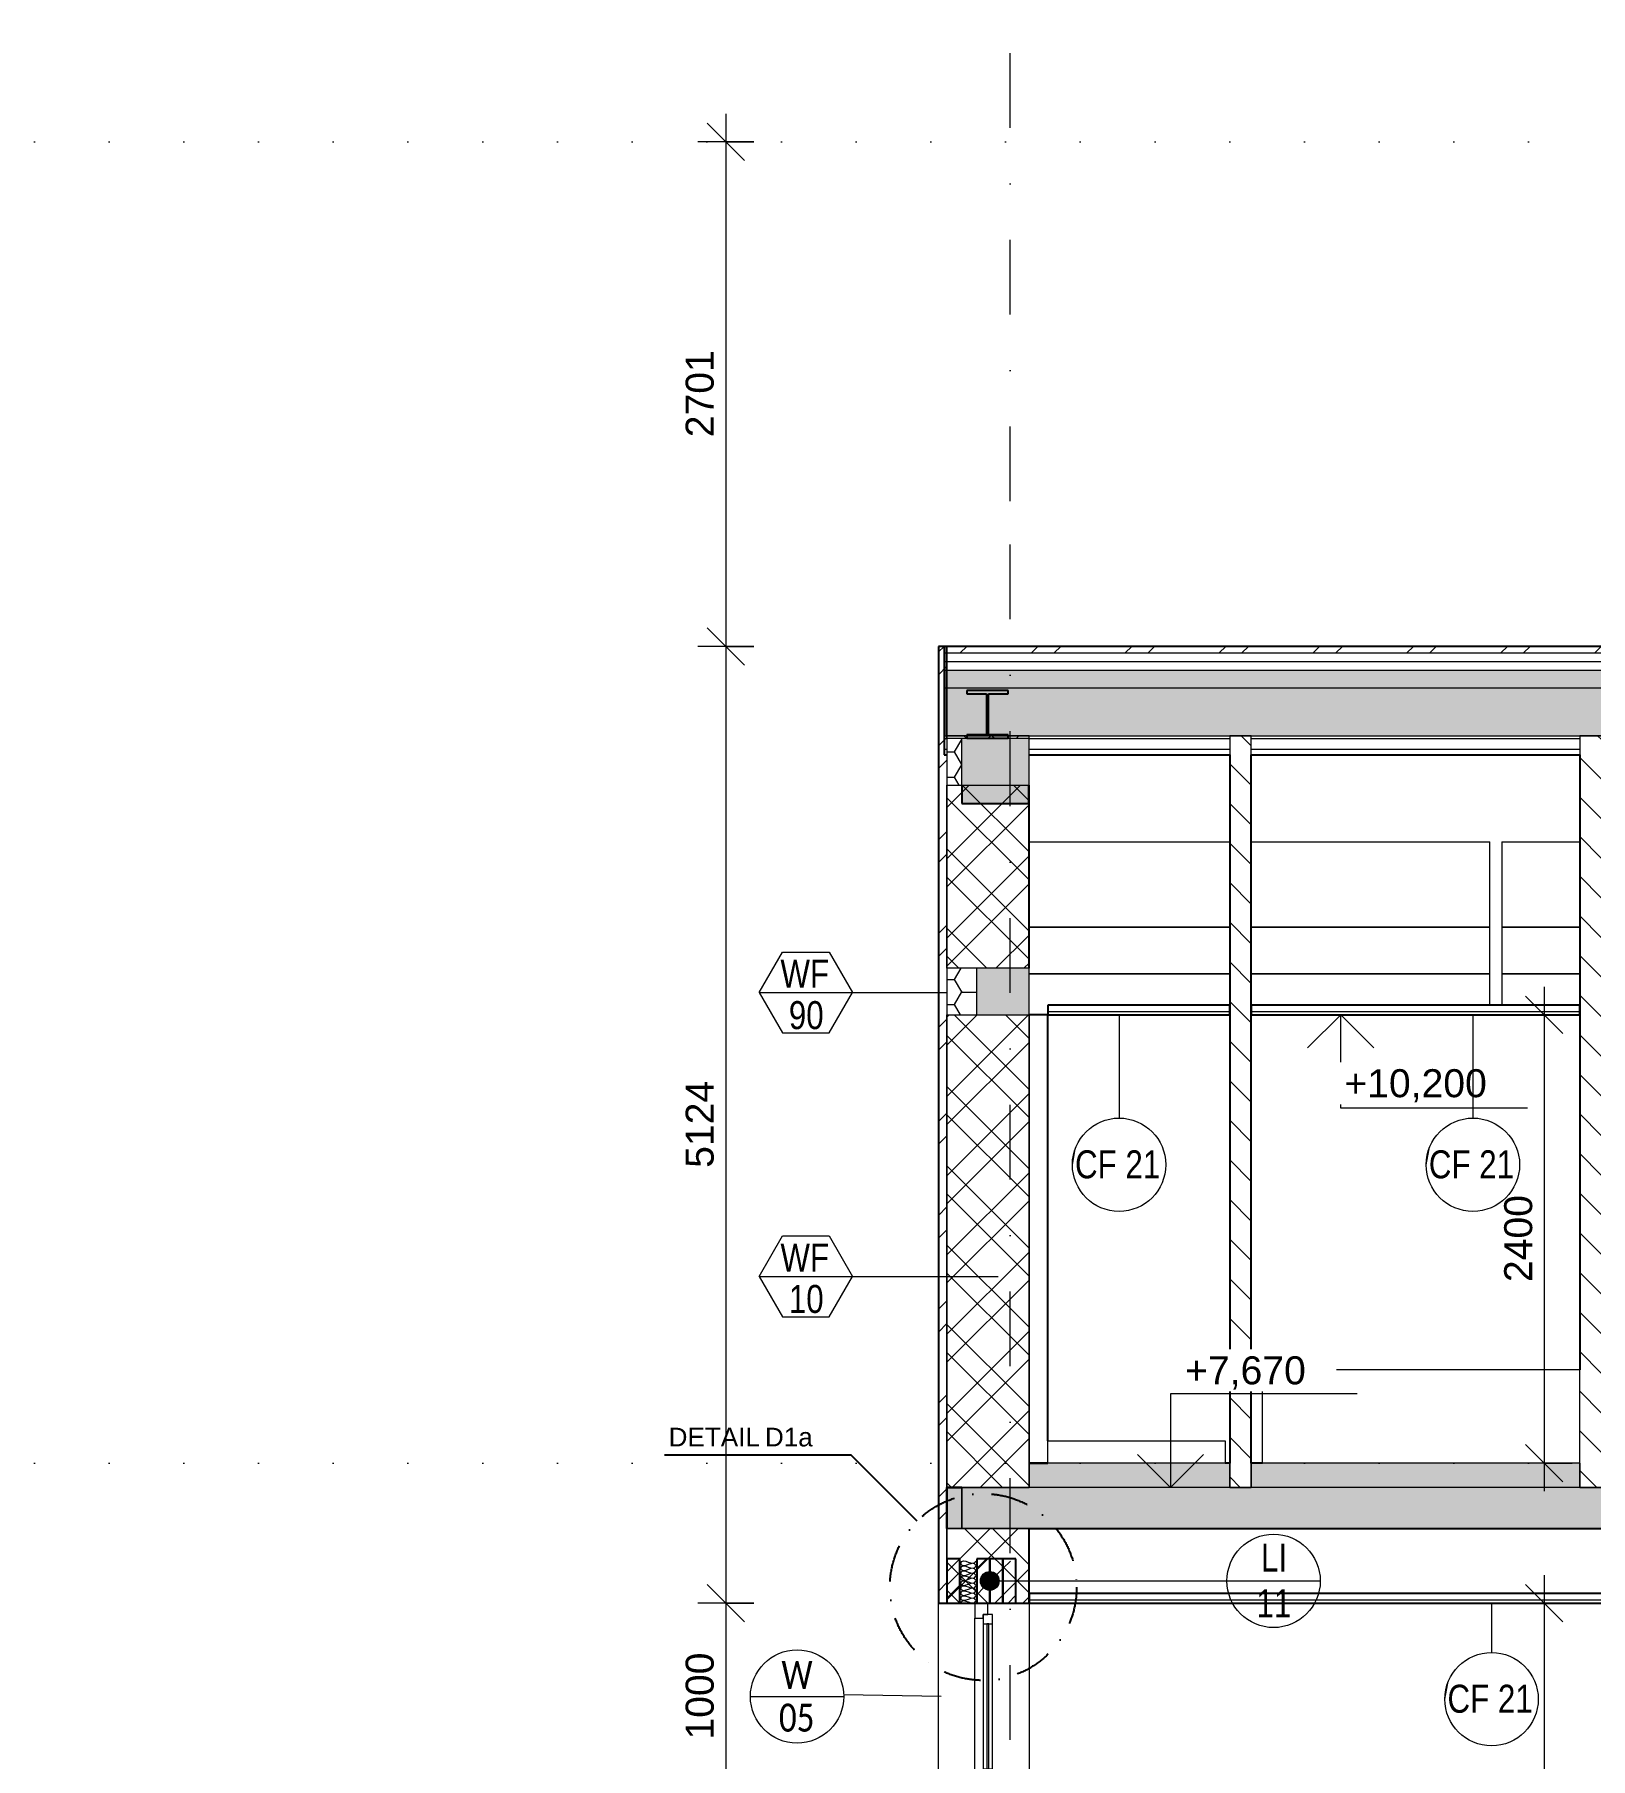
# Model space of a CAD drawing. Header units: millimetres. Extents: x 51291 to 245431, y -8645 to 72638.
# Drawn here: x 80522 to 88856, y 6218 to 15450 of the extents above; entities that cross this region are included whole.
import ezdxf

# ---------------------------------------------------------------- set-up
doc = ezdxf.new("R2010")
doc.units = ezdxf.units.MM
for name, pattern in [('HA_DashDot_10mm-S3mm', [1000, 400, -300, 0, -300]), ('HA_DashDot_4mm-S1mm', [400, 200, -100, 0, -100]), ('HA_Dot-S4mm', [400, 0, -400])]:
    doc.linetypes.add(name, pattern=pattern)
for name, color, linetype, lineweight in [('A-____-____-DIMS', 9, 'Continuous', 5), ('A-____-____-DIMS-100', 9, 'Continuous', 5), ('A-CLNG-____-IDEN', 9, 'Continuous', 9), ('A-CLNG-____-MCUT', 9, 'Continuous', 25), ('A-DETL-____-OTLN', 9, 'Continuous', 25), ('A-DETL-____-THIN', 9, 'Continuous', 9), ('A-DETL-GENF-OTLN', 9, 'Continuous', 9), ('A-FLOR-____-MCUT', 9, 'Continuous', 25), ('A-FLOR-____-OTLN', 9, 'Continuous', 9), ('A-FLOR-____-OVHD', 9, 'HA_DashDot_4mm-S1mm', 25), ('A-FLOR-____-PATT', 9, 'Continuous', 25), ('A-FLOR-LEVL-OTLN', 9, 'Continuous', 9), ('A-GENM-____-IDEN', 9, 'Continuous', 9), ('A-GENM-____-MCUT', 9, 'Continuous', 25), ('A-GENM-____-OTLN', 9, 'Continuous', 9), ('A-GLAZ-____-IDEN', 9, 'Continuous', 9), ('A-GLAZ-____-MCUT', 9, 'Continuous', 5), ('A-GLAZ-____-OTLN', 9, 'Continuous', 5), ('A-ROOF-____-MCUT', 9, 'Continuous', 25), ('A-ROOF-____-PATT', 9, 'Continuous', 25), ('A-WALL-____-MCUT', 9, 'Continuous', 25), ('A-WALL-____-OTLN', 9, 'Continuous', 9), ('A-WALL-____-PATT', 9, 'Continuous', 25), ('G-____-____-DIMS', 9, 'Continuous', 5), ('G-____-____-TEXT', 9, 'Continuous', 5), ('I-WALL-____-MCUT', 9, 'Continuous', 25), ('I-WALL-____-OTLN', 9, 'Continuous', 9), ('P-SANR-FIXT-OTLN', 9, 'Continuous', 9), ('S-BEAM-____-MCUT', 9, 'Continuous', 25), ('S-COLS-____-OTLN', 9, 'Continuous', 9), ('S-GRID-____-OTLN', 9, 'Continuous', 5)]:
    doc.layers.add(name, color=color, linetype=linetype, lineweight=lineweight)
doc.styles.add('Arial_1', font='arial.ttf', dxfattribs={"height": 150})
doc.styles.add('Arial_2', font='arial.ttf', dxfattribs={"height": 100})
doc.styles.add('Arial_3', font='arial.ttf', dxfattribs={"width": 0.8, "height": 150})
doc.styles.add('Calibri', font='calibri.ttf', dxfattribs={"width": 0.8, "height": 150})
doc.dimstyles.new('Inner_Dimensions', dxfattribs={"dimscale": 304.8, "dimtxt": 153.03891, "dimasz": 0.656168, "dimexe": 0.492126, "dimexo": 0.0625, "dimgap": 0.065617, "dimtad": 1, "dimdec": 0, "dimzin": 0, "dimdsep": 46, "dimtxsty": 'Arial_1', "dimblk1": 'OBLIQUE', "dimblk2": 'OBLIQUE', "dimsah": 1, "dimcen": 0.09, "dimdle": 0.492126, "dimazin": 0, "dimtfac": 1, "dimtdec": 4, "dimtix": 1, "dimtmove": 0, "dimatfit": 3, "dimfxl": 0.492126, "dimfxlon": 1, "dimtvp": 1, "dimtolj": 1, "dimtzin": 0, "dimlwd": 9, "dimlwe": 9, "dimarcsym": 2})
pattern_1 = [(45, (-4372.1, 1865.4), (-212.132, 212.132), []), (45, (-4222.1, 1865.4), (-212.132, 212.132), []), (315, (-4372.1, 1865.4), (212.132, 212.132), []), (315, (-4222.1, 1865.4), (212.132, 212.132), [])]
pattern_2 = [(45, (-4372.1, 1865.4), (-251.447, 251.447), []), (45, (-4372.1, 2246.4), (-251.447, 251.447), [])]
pattern_3 = [(135, (-4372.11, 1865.4), (-106.066, -106.066), [])]
pattern_4 = [(0, (-4372.115, 1865.4), (117.188, 67.658), [78.125, -156.25]), (120, (-4372.115, 1865.4), (-117.18705, 67.65792), [78.125, -156.25]), (60, (-4372.115, 1865.4), (0.00045, 135.31679), [0, -156.25, 78.125, 0])]
pattern_5 = [(45, (-4372.11, 1865.4), (-176.777, 176.777), []), (45, (-4301.4, 1865.4), (-176.777, 176.777), []), (45, (-4159.98, 1865.4), (-106.066, 247.487), [100, -50, 3.353, -46.647])]

# ---------------------------------------------------------------- blocks, each defined once
blk = doc.blocks.new('HA_WD_SinglePanel - 625x1000-V26-ŘEZ D-D OBJEKT D')
at = {"layer": 'A-GLAZ-____-MCUT', "color": 50}
for p, q in [((-5521.8, 7050), (-5591.8, 7050)), ((-5591.8, 7050), (-5591.8, 6970)), ((-5521.8, 6990), (-5521.8, 7050)), ((-5591.8, 6970), (-5546.8, 6970)), ((-5496.8, 6990), (-5546.8, 6990)), ((-5546.8, 6990), (-5546.8, 6940)), ((-5546.8, 6970), (-5546.8, 6990)), ((-5546.8, 6990), (-5521.8, 6990)), ((-5546.8, 6940), (-5496.8, 6940)), ((-5526.8, 6940), (-5526.8, 6160)), ((-5516.8, 6940), (-5526.8, 6940)), ((-5516.8, 6160), (-5516.8, 6940)), ((-5496.8, 6940), (-5496.8, 6990)), ((-5546.8, 6130), (-5591.8, 6130)), ((-5591.8, 6130), (-5591.8, 6050)), ((-5496.8, 6160), (-5546.8, 6160)), ((-5546.8, 6160), (-5546.8, 6110)), ((-5546.8, 6110), (-5546.8, 6130)), ((-5546.8, 6110), (-5496.8, 6110)), ((-5521.8, 6110), (-5546.8, 6110)), ((-5526.8, 6160), (-5516.8, 6160)), ((-5521.8, 6050), (-5521.8, 6110)), ((-5496.8, 6110), (-5496.8, 6160)), ((-5591.8, 6050), (-5521.8, 6050))]:
    blk.add_line(p, q, dxfattribs=at)
at = {"layer": 'A-GLAZ-____-OTLN', "color": 50}
for p, q in [((-5591.8, 6130), (-5591.8, 6970)), ((-5546.8, 6940), (-5546.8, 6160)), ((-5496.8, 6160), (-5496.8, 6940))]:
    blk.add_line(p, q, dxfattribs=at)
blk = doc.blocks.new('ABMV_Bathtub_Generic - 800x1700-V29-ŘEZ D-D OBJEKT D')
at = {"layer": 'P-SANR-FIXT-OTLN', "color": 250}
for p, q in [((-4051.8, 7800), (-4051.8, 8300)), ((-2351.8, 8300), (-4051.8, 8300)), ((-2351.8, 7800), (-2351.8, 8300)), ((-2351.8, 7800), (-4051.8, 7800))]:
    blk.add_line(p, q, dxfattribs=at)
blk = doc.blocks.new('ABMV_ShowerBasin_Generic - 800x950-1523794-ŘEZ D-D OBJEKT D')
at = {"layer": 'P-SANR-FIXT-OTLN', "color": 250}
for p, q in [((-5201.8, 7800), (-5201.8, 7920)), ((-5201.8, 7920), (-4251.8, 7920)), ((-4251.8, 7920), (-4251.8, 7800)), ((-4251.8, 7800), (-5201.8, 7800))]:
    blk.add_line(p, q, dxfattribs=at)
blk = doc.blocks.new('TB_Porotherm KP7_1000mm - TB_Porotherm KP7_1000mm-V54-ŘEZ D-D OBJEKT D')
at = {"layer": 'A-GENM-____-OTLN', "lineweight": 5}
h = blk.add_hatch(dxfattribs=at)
h.set_pattern_fill('FP_27', color=256, style=0, pattern_type=2)
h.set_pattern_definition(pattern_5)
h.paths.add_polyline_path([(-5371.8, 7050), (-5371.8, 7288), (-5441.8, 7288), (-5441.8, 7050)])
at = {"layer": 'A-GENM-____-MCUT', "color": 10}
for p, q in [((-5371.8, 7288), (-5441.8, 7288)), ((-5441.8, 7288), (-5441.8, 7050)), ((-5371.8, 7050), (-5371.8, 7288)), ((-5441.8, 7050), (-5371.8, 7050))]:
    blk.add_line(p, q, dxfattribs=at)
blk = doc.blocks.new('TB_Porotherm KP7_1000mm - TB_Porotherm KP7_1000mm-V55-ŘEZ D-D OBJEKT D')
at = {"layer": 'A-GENM-____-OTLN', "lineweight": 5}
h = blk.add_hatch(dxfattribs=at)
h.set_pattern_fill('FP_27', color=256, style=0, pattern_type=2)
h.set_pattern_definition(pattern_5)
h.paths.add_polyline_path([(-5441.8, 7050), (-5441.8, 7288), (-5511.8, 7288), (-5511.8, 7050)])
at = {"layer": 'A-GENM-____-MCUT', "color": 10}
for p, q in [((-5441.8, 7288), (-5511.8, 7288)), ((-5511.8, 7288), (-5511.8, 7050)), ((-5441.8, 7050), (-5441.8, 7288)), ((-5511.8, 7050), (-5441.8, 7050))]:
    blk.add_line(p, q, dxfattribs=at)
blk = doc.blocks.new('TB_Porotherm KP7_1000mm - TB_Porotherm KP7_1000mm-V56-ŘEZ D-D OBJEKT D')
at = {"layer": 'A-GENM-____-OTLN', "lineweight": 5}
h = blk.add_hatch(dxfattribs=at)
h.set_pattern_fill('FP_27', color=256, style=0, pattern_type=2)
h.set_pattern_definition(pattern_5)
h.paths.add_polyline_path([(-5511.8, 7050), (-5511.8, 7288), (-5581.8, 7288), (-5581.8, 7050)])
at = {"layer": 'A-GENM-____-MCUT', "color": 10}
for p, q in [((-5511.8, 7288), (-5581.8, 7288)), ((-5581.8, 7288), (-5581.8, 7050)), ((-5511.8, 7050), (-5511.8, 7288)), ((-5581.8, 7050), (-5511.8, 7050))]:
    blk.add_line(p, q, dxfattribs=at)
blk = doc.blocks.new('TB_Porotherm KP7_1000mm - TB_Porotherm KP7_1000mm-V57-ŘEZ D-D OBJEKT D')
at = {"layer": 'A-GENM-____-OTLN', "lineweight": 5}
h = blk.add_hatch(dxfattribs=at)
h.set_pattern_fill('FP_27', color=256, style=0, pattern_type=2)
h.set_pattern_definition(pattern_5)
h.paths.add_polyline_path([(-5671.8, 7050), (-5671.8, 7288), (-5741.8, 7288), (-5741.8, 7050)])
at = {"layer": 'A-GENM-____-MCUT', "color": 10}
for p, q in [((-5671.8, 7288), (-5741.8, 7288)), ((-5741.8, 7288), (-5741.8, 7050)), ((-5671.8, 7050), (-5671.8, 7288)), ((-5741.8, 7050), (-5671.8, 7050))]:
    blk.add_line(p, q, dxfattribs=at)
blk = doc.blocks.new('VĚNEC OSA D1 - VĚNEC OSA D1-2039465-ŘEZ D-D OBJEKT D')
at = {"layer": 'A-FLOR-____-PATT', "lineweight": 9}
blk.add_hatch(color=254, dxfattribs=at).paths.add_polyline_path([(-5301.9, 11331.5), (-5301.9, 11430), (-5661.9, 11430), (-5661.9, 11331.5)])
at = {"layer": 'A-FLOR-____-MCUT', "color": 10}
for p, q in [((-5661.9, 11430), (-5661.9, 11331.5)), ((-5301.9, 11331.5), (-5301.9, 11430)), ((-5661.9, 11331.5), (-5301.9, 11331.5))]:
    blk.add_line(p, q, dxfattribs=at)
blk = doc.blocks.new('185-01_OBJEKT D_Central_rvt-2-ŘEZ D-D OBJEKT D')
at = {"layer": 'A-FLOR-____-PATT', "lineweight": 5}
h = blk.add_hatch(color=7, dxfattribs=at)
h.paths.add_polyline_path([(8692, 7670), (18733.2, 7670), (18733.2, 7800), (-2236.8, 7800), (-2236.8, 7670), (8412.3, 7670)])
h.paths.add_polyline_path([(21698.2, 7670), (21798.2, 7670), (21798.2, 7800), (20723.2, 7800), (20723.2, 7670), (21558.2, 7670)])
h.paths.add_polyline_path([(20608.2, 7670), (20608.2, 7800), (18848.2, 7800), (18848.2, 7670), (20439.4, 7670)])
h.paths.add_polyline_path([(-2496, 7670), (-2351.8, 7670), (-2351.8, 7800), (-4111.8, 7800), (-4111.8, 7670), (-3614.8, 7670)])
h.paths.add_polyline_path([(-4251.8, 7670), (-4226.8, 7670), (-4226.8, 7800), (-5301.8, 7800), (-5301.8, 7670), (-4733.6, 7670)])
h = blk.add_hatch(dxfattribs=at)
h.set_pattern_fill('FP_26', color=50, style=0, pattern_type=2)
h.set_pattern_definition(pattern_4)
h.paths.add_polyline_path([(22158.2, 7450), (22238.2, 7450), (22238.2, 7670), (22158.2, 7670)])
h.paths.add_polyline_path([(-5661.8, 7450), (-5661.8, 7670), (-5741.8, 7670), (-5741.8, 7450)])
at = {"layer": 'A-FLOR-____-PATT', "lineweight": 9}
blk.add_hatch(color=254, dxfattribs=at).paths.add_polyline_path([(-5661.8, 7450), (22158.2, 7450), (22158.2, 7670), (-5661.8, 7670), (-5661.8, 7638.2)])
at = {"layer": 'A-ROOF-____-PATT', "lineweight": 5}
h = blk.add_hatch(dxfattribs=at)
h.set_pattern_fill('FP_25', color=8, style=0, pattern_type=2)
h.set_pattern_definition(pattern_2)
h.paths.add_polyline_path([(22238.2, 12138.7), (22238.2, 12173.7), (9348.4, 12173.7), (9348.4, 12138.7), (22117.6, 12138.7)])
h.paths.add_polyline_path([(3698.3, 12138.7), (3698.3, 12173.7), (-5756.8, 12173.7), (-5756.8, 12138.7), (3657.4, 12138.7)])
h = blk.add_hatch(dxfattribs=at)
h.set_pattern_fill('FP_26', color=50, style=0, pattern_type=2)
h.set_pattern_definition(pattern_4)
h.paths.add_polyline_path([(22238.2, 11952), (22238.2, 12045.3), (9148.4, 12045.4), (9148.4, 11952), (22117.6, 11952)])
h.paths.add_polyline_path([(3898.3, 11952), (3898.3, 12045.4), (-5756.8, 12045.4), (-5756.8, 11952), (3657.4, 11952)])
h = blk.add_hatch(dxfattribs=at)
h.set_pattern_fill('FP_26', color=50, style=0, pattern_type=2)
h.set_pattern_definition(pattern_4)
h.paths.add_polyline_path([(22238.2, 11695.3), (22238.2, 11952), (9148.4, 11952), (9148.4, 11695.4), (22117.6, 11695.3)])
h.paths.add_polyline_path([(3898.3, 11695.4), (3898.3, 11952), (-5756.8, 11952), (-5756.8, 11695.4), (3657.4, 11695.4)])
at = {"layer": 'A-WALL-____-PATT', "lineweight": 5}
h = blk.add_hatch(dxfattribs=at)
h.set_pattern_fill('FP_25', color=50, style=0, pattern_type=2)
h.set_pattern_definition(pattern_2)
h.paths.add_polyline_path([(-5741.8, 1500), (-5741.8, 6050), (-5786.8, 6050), (-5786.8, 1500)])
h.paths.add_polyline_path([(-5741.8, 7050), (-5741.8, 12173.7), (-5786.8, 12173.7), (-5786.8, 7050)])
h = blk.add_hatch(dxfattribs=at)
h.set_pattern_fill('FP_23', color=50, style=0, pattern_type=2)
h.set_pattern_definition(pattern_1)
h.paths.add_polyline_path([(-5741.8, 7670), (-5301.8, 7670), (-5301.8, 10200), (-5741.8, 10200), (-5741.8, 10450), (-5301.8, 10450), (-5301.8, 11430), (-5741.8, 11430), (-5741.8, 11680), (-5301.8, 11680.8), (-5301.8, 11695.4), (-5741.8, 11695.4), (-5741.8, 7950.8)])
h = blk.add_hatch(dxfattribs=at)
h.set_pattern_fill('FP_21', color=50, style=0, pattern_type=2)
h.set_pattern_definition(pattern_3)
h.paths.add_polyline_path([(-4226.8, 7670), (-4111.8, 7670), (-4111.8, 11695.4), (-4226.8, 11695.4), (-4226.8, 7800)])
h = blk.add_hatch(dxfattribs=at)
h.set_pattern_fill('FP_21', color=50, style=0, pattern_type=2)
h.set_pattern_definition(pattern_3)
h.paths.add_polyline_path([(-2351.8, 7670), (-2236.8, 7670), (-2236.8, 11695.4), (-2351.8, 11695.4), (-2351.8, 7800)])
h = blk.add_hatch(dxfattribs=at)
h.set_pattern_fill('FP_23', color=50, style=0, pattern_type=2)
h.set_pattern_definition(pattern_1)
h.paths.add_polyline_path([(-5661.8, 5020), (-5301.8, 5020), (-5301.8, 6050), (-5741.8, 6050), (-5741.8, 5020), (-5661.8, 5020)])
h.paths.add_polyline_path([(-5741.8, 7050), (-5301.8, 7050), (-5301.8, 7450), (-5741.8, 7450), (-5741.8, 7325.7)])
at = {"layer": 'A-CLNG-____-MCUT', "color": 10}
for p, q in [((-4226.8, 10252), (-5201.8, 10252)), ((-5201.8, 10252), (-5201.8, 10200)), ((-4226.8, 10200), (-4226.8, 10252)), ((-2351.8, 10252), (-4111.8, 10252)), ((-4111.8, 10252), (-4111.8, 10200)), ((-2351.8, 10200), (-2351.8, 10252)), ((-5201.8, 10200), (-4226.8, 10200)), ((-4111.8, 10200), (-2351.8, 10200)), ((-1916.8, 7102), (-5301.8, 7102)), ((-5301.8, 7102), (-5301.8, 7050)), ((-5301.8, 7050), (-1916.8, 7050))]:
    blk.add_line(p, q, dxfattribs=at)
at = {"layer": 'A-CLNG-____-MCUT', "color": 250, "lineweight": 9}
for p, q in [((-4226.8, 10216), (-5201.8, 10216)), ((-2351.8, 10216), (-4111.8, 10216)), ((-1916.8, 7066), (-5301.8, 7066))]:
    blk.add_line(p, q, dxfattribs=at)
at = {"layer": 'A-FLOR-____-MCUT', "color": 10}
for p, q in [((-5201.8, 7800), (-5301.8, 7800)), ((-4226.8, 7800), (-4251.8, 7800)), ((-4051.8, 7800), (-4111.8, 7800)), ((-5741.8, 7670), (-5741.8, 7450)), ((-5661.8, 7670), (-5741.8, 7670)), ((-5301.8, 7450), (3898.2, 7450))]:
    blk.add_line(p, q, dxfattribs=at)
at = {"layer": 'A-FLOR-____-MCUT', "color": 250, "lineweight": 9}
for p, q in [((-5301.8, 7800), (-5301.8, 7670)), ((-4226.8, 7670), (-4226.8, 7800)), ((-4111.8, 7800), (-4111.8, 7670)), ((-2351.8, 7670), (-2351.8, 7800)), ((-5301.8, 7670), (-5661.8, 7670)), ((-4226.8, 7670), (-5301.8, 7670)), ((-4111.8, 7670), (-4226.8, 7670)), ((-2351.8, 7670), (-4111.8, 7670)), ((-2236.8, 7670), (-2351.8, 7670)), ((-5661.8, 7450), (-5301.8, 7450))]:
    blk.add_line(p, q, dxfattribs=at)
at = {"layer": 'A-FLOR-____-OTLN', "color": 250}
for p, q in [((-5661.8, 7670), (-5661.8, 7450)), ((-5661.8, 7450), (-5661.8, 7670)), ((-5741.8, 7450), (-5661.8, 7450))]:
    blk.add_line(p, q, dxfattribs=at)
at = {"layer": 'A-ROOF-____-MCUT', "color": 10}
for p, q in [((-5756.8, 12173.7), (-5756.8, 11593.3)), ((3698.3, 12173.7), (-5756.8, 12173.7)), ((-5756.8, 11593.3), (-5741.8, 11593.3)), ((-5301.8, 11593.3), (-4226.8, 11593.3)), ((-4111.8, 11593.3), (-2351.8, 11593.3))]:
    blk.add_line(p, q, dxfattribs=at)
at = {"layer": 'A-ROOF-____-MCUT', "color": 250, "lineweight": 9}
for p, q in [((-5756.8, 12138.7), (3698.3, 12138.7)), ((-5756.8, 12092), (3698.3, 12092)), ((-5756.8, 12045.4), (3698.3, 12045.4)), ((-5756.8, 11952), (3898.3, 11952)), ((-5756.8, 11695.4), (-5741.8, 11695.4)), ((-5756.8, 11680.8), (-5741.8, 11680.8)), ((-5741.8, 11695.4), (-5301.8, 11695.4)), ((-5301.8, 11695.4), (-4226.8, 11695.4)), ((-5301.8, 11680.8), (-4226.8, 11680.8)), ((-4226.8, 11695.4), (-4111.8, 11695.4)), ((-4111.8, 11695.4), (-2351.8, 11695.4)), ((-4111.8, 11680.8), (-2351.8, 11680.8)), ((-2351.8, 11695.4), (-2236.8, 11695.4)), ((-5756.8, 11622.5), (-5741.8, 11622.5)), ((-5301.8, 11622.5), (-4226.8, 11622.5)), ((-4111.8, 11622.5), (-2351.8, 11622.5))]:
    blk.add_line(p, q, dxfattribs=at)
at = {"layer": 'A-WALL-____-MCUT', "color": 10}
for p, q in [((-5741.8, 12173.7), (-5786.8, 12173.7)), ((-5786.8, 12173.7), (-5786.8, 7050)), ((-5741.8, 11695.4), (-5741.8, 12173.7)), ((-5301.8, 10450), (-5301.8, 11430)), ((-5741.8, 7670), (-5661.8, 7670)), ((-5741.8, 7450), (-5741.8, 7670)), ((-5301.8, 7050), (-5301.8, 7450)), ((-5786.8, 7050), (-5741.8, 7050)), ((-5741.8, 7050), (-5301.8, 7050))]:
    blk.add_line(p, q, dxfattribs=at)
at = {"layer": 'A-WALL-____-MCUT', "color": 250, "lineweight": 9}
for p, q in [((-5301.8, 11695.4), (-5741.8, 11695.4)), ((-5741.8, 11695.4), (-5741.8, 11680.8)), ((-5741.8, 11680), (-5741.8, 11695.4)), ((-5301.8, 11680.8), (-5301.8, 11695.4)), ((-4111.8, 11695.4), (-4226.8, 11695.4)), ((-4226.8, 11695.4), (-4226.8, 11680.8)), ((-4226.8, 11680.8), (-4226.8, 11622.5)), ((-4111.8, 11680.8), (-4111.8, 11695.4)), ((-4111.8, 11622.5), (-4111.8, 11680.8)), ((-2236.8, 11695.4), (-2351.8, 11695.4)), ((-2351.8, 11695.4), (-2351.8, 11680.8)), ((-2351.8, 11680.8), (-2351.8, 11622.5)), ((-4226.8, 11622.5), (-4226.8, 11593.3)), ((-4111.8, 11593.3), (-4111.8, 11622.5)), ((-2351.8, 11622.5), (-2351.8, 11593.3)), ((-5741.8, 11430), (-5741.8, 10450)), ((-5741.8, 10450), (-5741.8, 11430)), ((-5741.8, 10200), (-5741.8, 7670)), ((-5741.8, 7670), (-5741.8, 10200)), ((-5301.8, 7800), (-5301.8, 10200)), ((-5301.8, 10200), (-5301.8, 7800)), ((-5301.8, 7670), (-5301.8, 7800)), ((-4226.8, 7800), (-4226.8, 7670)), ((-4111.8, 7670), (-4111.8, 7800)), ((-2351.8, 7800), (-2351.8, 7670)), ((-5661.8, 7670), (-5301.8, 7670)), ((-4226.8, 7670), (-4111.8, 7670)), ((-2351.8, 7670), (-2236.8, 7670)), ((-5741.8, 7450), (-5741.8, 7050)), ((-5741.8, 7050), (-5741.8, 7450)), ((-5301.8, 7450), (-5661.8, 7450))]:
    blk.add_line(p, q, dxfattribs=at)
at = {"layer": 'A-WALL-____-OTLN', "color": 250}
for p, q in [((-5661.8, 7450), (-5741.8, 7450)), ((-5786.8, 6050), (-5786.8, 7050)), ((-5301.8, 7050), (-5301.8, 6050))]:
    blk.add_line(p, q, dxfattribs=at)
at = {"layer": 'I-WALL-____-MCUT', "color": 10}
for p, q in [((-4226.8, 11593.3), (-4226.8, 7800)), ((-4111.8, 7800), (-4111.8, 11593.3)), ((-2351.8, 11593.3), (-2351.8, 8300)), ((-5201.8, 10200), (-5301.8, 10200)), ((-5201.8, 7920), (-5201.8, 10200)), ((-5301.8, 7800), (-5201.8, 7800))]:
    blk.add_line(p, q, dxfattribs=at)
at = {"layer": 'I-WALL-____-OTLN', "color": 250}
for p, q in [((-4226.8, 11125.4), (-5301.8, 11125.4)), ((-2833.8, 11125.4), (-4111.8, 11125.4)), ((-2351.8, 11125.4), (-2769.8, 11125.4)), ((-5301.8, 10670), (-4226.8, 10670)), ((-4226.8, 10670), (-5301.8, 10670)), ((-4111.8, 10670), (-2833.8, 10670)), ((-2833.8, 10670), (-4111.8, 10670)), ((-2769.8, 10670), (-2351.8, 10670)), ((-2351.8, 10670), (-2769.8, 10670)), ((-4226.8, 10420), (-5301.8, 10420)), ((-5301.8, 10420), (-4226.8, 10420)), ((-2833.8, 10420), (-4111.8, 10420)), ((-4111.8, 10420), (-2833.8, 10420)), ((-2351.8, 10420), (-2769.8, 10420)), ((-2769.8, 10420), (-2351.8, 10420))]:
    blk.add_line(p, q, dxfattribs=at)
at = {"layer": 'S-COLS-____-OTLN', "color": 250}
for p, q in [((-2833.8, 10252), (-2833.8, 11126.9)), ((-2769.8, 11126.9), (-2769.8, 10252))]:
    blk.add_line(p, q, dxfattribs=at)
at = {"layer": 'A-FLOR-____-OTLN', "color": 250, "lineweight": 9}
blk.add_blockref('VĚNEC OSA D1 - VĚNEC OSA D1-2039465-ŘEZ D-D OBJEKT D', (0, 0), dxfattribs=at)
at = {"layer": 'A-GENM-____-OTLN', "color": 250, "lineweight": 9}
for name in ['TB_Porotherm KP7_1000mm - TB_Porotherm KP7_1000mm-V57-ŘEZ D-D OBJEKT D', 'TB_Porotherm KP7_1000mm - TB_Porotherm KP7_1000mm-V56-ŘEZ D-D OBJEKT D', 'TB_Porotherm KP7_1000mm - TB_Porotherm KP7_1000mm-V55-ŘEZ D-D OBJEKT D', 'TB_Porotherm KP7_1000mm - TB_Porotherm KP7_1000mm-V54-ŘEZ D-D OBJEKT D']:
    blk.add_blockref(name, (0, 0), dxfattribs=at)
at = {"layer": 'A-GLAZ-____-OTLN', "color": 250, "lineweight": 9}
blk.add_blockref('HA_WD_SinglePanel - 625x1000-V26-ŘEZ D-D OBJEKT D', (0, 0), dxfattribs=at)
at = {"layer": 'P-SANR-FIXT-OTLN', "color": 250, "lineweight": 9}
for name in ['ABMV_Bathtub_Generic - 800x1700-V29-ŘEZ D-D OBJEKT D', 'ABMV_ShowerBasin_Generic - 800x950-1523794-ŘEZ D-D OBJEKT D']:
    blk.add_blockref(name, (0, 0), dxfattribs=at)
blk = doc.blocks.new('BD Libuτ_IFC_210924_ifc-2-ŘEZ D-D OBJEKT D')
at = {"layer": 'S-BEAM-____-MCUT', "color": 10}
for p, q in [((-5414.2, 11937.9), (-5634.2, 11937.9)), ((-5634.2, 11937.9), (-5634.2, 11919.3)), ((-5634.2, 11919.3), (-5528.9, 11919.3)), ((-5528.9, 11919.3), (-5528.9, 11700)), ((-5519.4, 11700), (-5519.4, 11919.3)), ((-5519.4, 11919.3), (-5414.2, 11919.3)), ((-5414.2, 11919.3), (-5414.2, 11937.9)), ((-5528.9, 11700), (-5634.2, 11699.9)), ((-5634.2, 11699.9), (-5634.2, 11681.3)), ((-5634.2, 11681.3), (-5414.2, 11681.3)), ((-5414.2, 11700), (-5519.4, 11700)), ((-5414.2, 11681.3), (-5414.2, 11700))]:
    blk.add_line(p, q, dxfattribs=at)
blk = doc.blocks.new('Spot Elevations - Default-792506-ŘEZ D-D OBJEKT D')
at = {"layer": 'G-____-____-DIMS', "lineweight": 9}
for p, q in [((5929, -1150), (4929, -1150)), ((4929, -1150), (4929, -1650)), ((4752.3, -1473.2), (4929, -1650)), ((4929, -1650), (5105.8, -1473.2))]:
    blk.add_line(p, q, dxfattribs=at)
blk = doc.blocks.new('Spot Elevations - Flipped-794089-ŘEZ D-D OBJEKT D')
at = {"layer": 'G-____-____-DIMS', "lineweight": 9}
for p, q in [((5061.6, 11123.2), (5238.4, 11300)), ((5238.4, 11300), (5415.2, 11123.2)), ((5238.4, 10800), (5238.4, 11300)), ((6238.4, 10800), (5238.4, 10800))]:
    blk.add_line(p, q, dxfattribs=at)
blk = doc.blocks.new('HA_Tag_Ceiling - Group _ Type Mark-1822524-ŘEZ D-D OBJEKT D')
at = {"layer": 'A-CLNG-____-IDEN'}
blk.add_line((-789.3, 9585.8), (-774.3, 9671.3), dxfattribs=at)
blk.add_circle((-539.3, 9585.8), 250, dxfattribs=at)
blk = doc.blocks.new('HA_TAG_WD - Type Mark-1502833-ŘEZ D-D OBJEKT D')
at = {"layer": 'A-GLAZ-____-IDEN'}
blk.add_line((7198.6, 12094), (7698.6, 12094), dxfattribs=at)
blk.add_circle((7448.6, 12094), 250, dxfattribs=at)
blk = doc.blocks.new('DIMBLOCK83-ŘEZ D-D OBJEKT D')
at = {"layer": 'A-____-____-DIMS-100', "lineweight": 9}
for p, q in [((84224.4, 14875), (84124.4, 14975)), ((84224.4, 15025), (84224.4, 12173.7)), ((84374.4, 14875), (84074.4, 14875)), ((84224.4, 14875), (84324.4, 14775)), ((84224.4, 14875), (84374.4, 14875)), ((84224.4, 12173.7), (84124.4, 12273.7)), ((84374.4, 12173.7), (84074.4, 12173.7)), ((84224.4, 12173.7), (84324.4, 12073.7)), ((84224.4, 12173.7), (84374.4, 12173.7))]:
    blk.add_line(p, q, dxfattribs=at)
at = {"layer": 'A-____-____-DIMS-100', "color": 0, "lineweight": 9, "insert": (84009.7, 13293.6), "char_height": 150, "width": 553.765, "attachment_point": 1, "rotation": 90, "line_spacing_factor": 0.941778, "style": 'Arial_1'}
blk.add_mtext('2701', dxfattribs=at)
blk = doc.blocks.new('_Oblique')
at = {"color": 0, "linetype": 'ByBlock', "lineweight": -2}
blk.add_line((-0.5, -0.5), (0.5, 0.5), dxfattribs=at)
blk = doc.blocks.new('DIMBLOCK84-ŘEZ D-D OBJEKT D')
at = {"layer": 'A-____-____-DIMS-100', "lineweight": 9}
for p, q in [((84224.4, 12173.7), (84124.4, 12273.7)), ((84374.4, 12173.7), (84074.4, 12173.7)), ((84224.4, 12173.7), (84224.4, 7050)), ((84224.4, 12173.7), (84324.4, 12073.7)), ((84224.4, 12173.7), (84374.4, 12173.7)), ((84224.4, 7050), (84124.4, 7150)), ((84374.4, 7050), (84074.4, 7050)), ((84224.4, 7050), (84324.4, 6950)), ((84224.4, 7050), (84374.4, 7050))]:
    blk.add_line(p, q, dxfattribs=at)
at = {"layer": 'A-____-____-DIMS-100', "color": 0, "lineweight": 9, "insert": (84009.7, 9381.1), "char_height": 150, "width": 553.765, "attachment_point": 1, "rotation": 90, "line_spacing_factor": 0.941778, "style": 'Arial_1'}
blk.add_mtext('5124', dxfattribs=at)
blk = doc.blocks.new('DIMBLOCK85-ŘEZ D-D OBJEKT D')
at = {"layer": 'A-____-____-DIMS-100', "lineweight": 9}
for p, q in [((84224.4, 7050), (84124.4, 7150)), ((84374.4, 7050), (84074.4, 7050)), ((84224.4, 7050), (84224.4, 6050)), ((84224.4, 7050), (84324.4, 6950)), ((84224.4, 7050), (84374.4, 7050)), ((84224.4, 6050), (84124.4, 6150)), ((84374.4, 6050), (84074.4, 6050)), ((84224.4, 6050), (84324.4, 5950)), ((84224.4, 6050), (84374.4, 6050))]:
    blk.add_line(p, q, dxfattribs=at)
at = {"layer": 'A-____-____-DIMS-100', "color": 0, "lineweight": 9, "insert": (84009.7, 6319.3), "char_height": 150, "width": 553.765, "attachment_point": 1, "rotation": 90, "line_spacing_factor": 0.941778, "style": 'Arial_1'}
blk.add_mtext('1000', dxfattribs=at)
blk = doc.blocks.new('DIMBLOCK118-ŘEZ D-D OBJEKT D')
at = {"layer": 'A-____-____-DIMS-100', "lineweight": 9}
for p, q in [((88608.3, 10350), (88608.3, 7650)), ((88608.3, 10200), (88508.3, 10300)), ((88758.3, 10200), (88458.3, 10200)), ((88608.3, 10200), (88708.3, 10100)), ((88608.3, 10200), (88758.3, 10200)), ((88608.3, 7800), (88508.3, 7900)), ((88758.3, 7800), (88458.3, 7800)), ((88608.3, 7800), (88708.3, 7700)), ((88608.3, 7800), (88758.3, 7800))]:
    blk.add_line(p, q, dxfattribs=at)
at = {"layer": 'A-____-____-DIMS-100', "color": 0, "lineweight": 9, "insert": (88393.6, 8769.3), "char_height": 150, "width": 553.765, "attachment_point": 1, "rotation": 90, "line_spacing_factor": 0.941778, "style": 'Arial_1'}
blk.add_mtext('2400', dxfattribs=at)
blk = doc.blocks.new('DIMBLOCK119-ŘEZ D-D OBJEKT D')
at = {"layer": 'A-____-____-DIMS-100', "lineweight": 9}
for p, q in [((88608.3, 7050), (88508.3, 7150)), ((88608.3, 7200), (88608.3, 4500)), ((88758.3, 7050), (88458.3, 7050)), ((88608.3, 7050), (88708.3, 6950)), ((88608.3, 7050), (88758.3, 7050)), ((88608.3, 4650), (88508.3, 4750)), ((88758.3, 4650), (88458.3, 4650)), ((88608.3, 4650), (88708.3, 4550)), ((88608.3, 4650), (88758.3, 4650))]:
    blk.add_line(p, q, dxfattribs=at)
at = {"layer": 'A-____-____-DIMS-100', "color": 0, "lineweight": 9, "insert": (88393.6, 5619.3), "char_height": 150, "width": 553.765, "attachment_point": 1, "rotation": 90, "line_spacing_factor": 0.941778, "style": 'Arial_1'}
blk.add_mtext('2400', dxfattribs=at)
blk = doc.blocks.new('HA_TAG_GM_Products - Generic-588599-ŘEZ D-D OBJEKT D')
at = {"layer": 'A-GENM-____-IDEN'}
blk.add_line((-6294, 2137.4), (-5794, 2137.4), dxfattribs=at)
blk.add_circle((-6044, 2137.4), 250, dxfattribs=at)

msp = doc.modelspace()

# ---------------------------------------------------------------- hatches: boundary and pattern name
at = {"layer": 'A-DETL-GENF-OTLN', "lineweight": 5}
h = msp.add_hatch(dxfattribs=at)
h.set_pattern_fill('FP_39', color=50, style=0, pattern_type=2)
h.set_pattern_definition([(0, (86778.3, 1865.4), (117.188, 67.658), [78.125, -156.25]), (120, (86778.3, 1865.4), (-117.18705, 67.6579), [78.125, -156.25]), (60, (86778.3, 1865.4), (-5e-05, 135.3159), [0, -156.25, 78.125, 0])])
h.paths.add_polyline_path([(85488.6, 11430), (85488.6, 11680), (85408.6, 11680), (85408.6, 11430)])
at = {"layer": 'A-DETL-GENF-OTLN'}
for points in [[(85848.6, 11430), (85848.6, 11680), (85488.6, 11680), (85488.6, 11430), (85577.7, 11430)], [(85848.6, 10200), (85848.6, 10450), (85568.6, 10450), (85568.6, 10200)]]:
    msp.add_hatch(color=254, dxfattribs=at).paths.add_polyline_path(points)
at = {"layer": 'A-DETL-GENF-OTLN', "lineweight": 5}
h = msp.add_hatch(dxfattribs=at)
h.set_pattern_fill('FP_40', color=50, style=0, pattern_type=2)
h.set_pattern_definition([(0, (86778.3, 1865.4), (117.187, 67.658), [78.125, -156.25]), (120, (86778.3, 1865.4), (-117.18705, 67.6579), [78.125, -156.25]), (60, (86778.3, 1865.4), (0.00045, 135.3168), [0, -156.25, 78.125, 0])])
h.paths.add_polyline_path([(85568.6, 10200), (85568.6, 10450), (85408.6, 10450), (85408.6, 10200)])
at = {"layer": 'A-GENM-____-IDEN'}
h = msp.add_hatch(color=256, dxfattribs=at)
edge = h.paths.add_edge_path()
edge.add_arc((85638.6, 7169), 50, 0, 360)

# ---------------------------------------------------------------- linework, layer by layer
at = {"layer": 'A-CLNG-____-IDEN'}
for p, q in [((86331.1, 10200), (86331.1, 9647.6)), ((88326.1, 7050), (88326.1, 6785.8))]:
    msp.add_line(p, q, dxfattribs=at)
at = {"layer": 'A-DETL-____-OTLN'}
for p, q in [((84896.5, 7843.3), (83896.5, 7843.3)), ((85250, 7489.7), (84896.5, 7843.3))]:
    msp.add_line(p, q, dxfattribs=at)
at = {"layer": 'A-DETL-____-OTLN', "lineweight": 9}
for points in [[(85496.9, 7250), (85490.6, 7250), (85476.5, 7263.3), (85490.6, 7276.7), (85496.9, 7276.7)], [(85496.9, 7223.3), (85490.6, 7223.3), (85476.5, 7236.7), (85490.6, 7250), (85496.9, 7250)], [(85496.9, 7196.7), (85490.6, 7196.7), (85476.5, 7210), (85490.6, 7223.3), (85496.9, 7223.3)], [(85496.9, 7276.7), (85515.2, 7276.7), (85531.9, 7263.3), (85550.3, 7263.3)], [(85550.3, 7263.3), (85531.9, 7263.3), (85515.2, 7250), (85496.9, 7250)], [(85496.9, 7250), (85515.2, 7250), (85531.9, 7236.7), (85550.3, 7236.7)], [(85550.3, 7236.7), (85531.9, 7236.7), (85515.2, 7223.3), (85496.9, 7223.3)], [(85496.9, 7223.3), (85515.2, 7223.3), (85531.9, 7210), (85550.3, 7210)], [(85550.3, 7210), (85531.9, 7210), (85515.2, 7196.7), (85496.9, 7196.7)], [(85550.3, 7263.3), (85556.5, 7263.3), (85563.6, 7270.4), (85563.6, 7276.7)], [(85550.3, 7236.7), (85556.5, 7236.7), (85570.6, 7250), (85556.5, 7263.3), (85550.3, 7263.3)], [(85550.3, 7210), (85556.5, 7210), (85570.6, 7223.3), (85556.5, 7236.7), (85550.3, 7236.7)], [(85550.3, 7183.3), (85556.5, 7183.3), (85570.6, 7196.7), (85556.5, 7210), (85550.3, 7210)], [(85496.9, 7170), (85490.6, 7170), (85476.5, 7183.3), (85490.6, 7196.7), (85496.9, 7196.7)], [(85496.9, 7143.3), (85490.6, 7143.3), (85476.5, 7156.7), (85490.6, 7170), (85496.9, 7170)], [(85496.9, 7116.7), (85490.6, 7116.7), (85476.5, 7130), (85490.6, 7143.3), (85496.9, 7143.3)], [(85496.9, 7090), (85490.6, 7090), (85476.5, 7103.3), (85490.6, 7116.7), (85496.9, 7116.7)], [(85496.9, 7196.7), (85515.2, 7196.7), (85531.9, 7183.3), (85550.3, 7183.3)], [(85550.3, 7183.3), (85531.9, 7183.3), (85515.2, 7170), (85496.9, 7170)], [(85496.9, 7170), (85515.2, 7170), (85531.9, 7156.7), (85550.3, 7156.7)], [(85550.3, 7156.7), (85531.9, 7156.7), (85515.2, 7143.3), (85496.9, 7143.3)], [(85496.9, 7143.3), (85515.2, 7143.3), (85531.9, 7130), (85550.3, 7130)], [(85550.3, 7130), (85531.9, 7130), (85515.2, 7116.7), (85496.9, 7116.7)], [(85496.9, 7116.7), (85515.2, 7116.7), (85531.9, 7103.3), (85550.3, 7103.3)], [(85550.3, 7156.7), (85556.5, 7156.7), (85570.6, 7170), (85556.5, 7183.3), (85550.3, 7183.3)], [(85550.3, 7130), (85556.5, 7130), (85570.6, 7143.3), (85556.5, 7156.7), (85550.3, 7156.7)], [(85550.3, 7103.3), (85556.5, 7103.3), (85570.6, 7116.7), (85556.5, 7130), (85550.3, 7130)], [(85496.9, 7063.3), (85490.6, 7063.3), (85476.5, 7076.7), (85490.6, 7090), (85496.9, 7090)], [(85483.6, 7050), (85483.6, 7056.3), (85490.6, 7063.3), (85496.9, 7063.3)], [(85550.3, 7103.3), (85531.9, 7103.3), (85515.2, 7090), (85496.9, 7090)], [(85496.9, 7090), (85515.2, 7090), (85531.9, 7076.7), (85550.3, 7076.7)], [(85550.3, 7076.7), (85531.9, 7076.7), (85515.2, 7063.3), (85496.9, 7063.3)], [(85496.9, 7063.3), (85515.2, 7063.3), (85531.9, 7050), (85550.3, 7050)], [(85550.3, 7076.7), (85556.5, 7076.7), (85570.6, 7090), (85556.5, 7103.3), (85550.3, 7103.3)], [(85550.3, 7050), (85556.5, 7050), (85570.6, 7063.3), (85556.5, 7076.7), (85550.3, 7076.7)]]:
    msp.add_open_spline(points, degree=3, dxfattribs=at)
at = {"layer": 'A-DETL-____-THIN'}
for p, q in [((85488.6, 11680), (85408.6, 11680)), ((85408.6, 11680), (85408.6, 11430)), ((85848.6, 11680), (85488.6, 11680)), ((85488.6, 11430), (85488.6, 11680)), ((85848.6, 11430), (85848.6, 11680)), ((85408.6, 11430), (85488.6, 11430)), ((85488.6, 11430), (85848.6, 11430)), ((84403.3, 10320), (84528.3, 10536.5)), ((84528.3, 10536.5), (84778.3, 10536.5)), ((84778.3, 10536.5), (84903.3, 10320)), ((85568.6, 10450), (85408.6, 10450)), ((85408.6, 10450), (85408.6, 10200)), ((85848.6, 10450), (85568.6, 10450)), ((85568.6, 10200), (85568.6, 10450)), ((85848.6, 10200), (85848.6, 10450)), ((84403.3, 10320), (84903.3, 10320)), ((84403.3, 10320), (84528.3, 10103.5)), ((84778.3, 10103.5), (84903.3, 10320)), ((84903.3, 10320), (85408.6, 10320)), ((85408.6, 10200), (85568.6, 10200)), ((85568.6, 10200), (85848.6, 10200)), ((84528.3, 10103.5), (84778.3, 10103.5)), ((84403.3, 8800), (84528.3, 9016.5)), ((84528.3, 9016.5), (84778.3, 9016.5)), ((84778.3, 9016.5), (84903.3, 8800)), ((84403.3, 8800), (84903.3, 8800)), ((84403.3, 8800), (84528.3, 8583.5)), ((84778.3, 8583.5), (84903.3, 8800)), ((84903.3, 8800), (85683.3, 8800)), ((84528.3, 8583.5), (84778.3, 8583.5))]:
    msp.add_line(p, q, dxfattribs=at)
at = {"layer": 'A-FLOR-____-OVHD'}
msp.add_circle((85603.6, 7136.2), 500, dxfattribs=at)
at = {"layer": 'A-FLOR-LEVL-OTLN', "linetype": 'HA_Dot-S4mm', "lineweight": 5}
for p, q in [((80522, 14875), (117427.4, 14875)), ((80522, 7800), (117427.4, 7800))]:
    msp.add_line(p, q, dxfattribs=at)
at = {"layer": 'A-GENM-____-IDEN'}
msp.add_line((85638.6, 7169), (86908.6, 7169), dxfattribs=at)
msp.add_circle((85638.6, 7169), 50, dxfattribs=at)
at = {"layer": 'A-GLAZ-____-IDEN'}
msp.add_line((85378.6, 6550), (84856.4, 6558.7), dxfattribs=at)
at = {"layer": 'S-GRID-____-OTLN', "linetype": 'HA_DashDot_10mm-S3mm', "lineweight": 9}
for p, q in [((85748.6, 12950.5), (85748.6, 15450.5)), ((85748.6, -4682.8), (85748.6, 12950.5))]:
    msp.add_line(p, q, dxfattribs=at)

# ---------------------------------------------------------------- block references
at = {"lineweight": 5}
for name in ['185-01_OBJEKT D_Central_rvt-2-ŘEZ D-D OBJEKT D', 'BD Libuτ_IFC_210924_ifc-2-ŘEZ D-D OBJEKT D']:
    msp.add_blockref(name, (91150.4, 0), dxfattribs=at)
at = {"layer": 'A-CLNG-____-IDEN'}
for p in [(86870.4, -188.1), (88765.4, -188.1), (88865.4, -3050)]:
    msp.add_blockref('HA_Tag_Ceiling - Group _ Type Mark-1822524-ŘEZ D-D OBJEKT D', p, dxfattribs=at)
at = {"layer": 'A-GENM-____-IDEN'}
msp.add_blockref('HA_TAG_GM_Products - Generic-588599-ŘEZ D-D OBJEKT D', (93202.6, 5031.6), dxfattribs=at)
at = {"layer": 'A-GLAZ-____-IDEN'}
msp.add_blockref('HA_TAG_WD - Type Mark-1502833-ŘEZ D-D OBJEKT D', (77157.8, -5544), dxfattribs=at)
at = {"layer": 'G-____-____-DIMS', "lineweight": 9}
for name, p in [('Spot Elevations - Flipped-794089-ŘEZ D-D OBJEKT D', (82279.5, -1100)), ('Spot Elevations - Default-792506-ŘEZ D-D OBJEKT D', (81677.7, 9320))]:
    msp.add_blockref(name, p, dxfattribs=at)

# ---------------------------------------------------------------- texts
at = {"layer": 'A-CLNG-____-IDEN', "lineweight": 5, "char_height": 150, "width": 564.388, "attachment_point": 1, "style": 'Arial_3'}
for insert in [(86095, 9474.9), (87990, 9474.9), (88090, 6613.1)]:
    msp.add_mtext('CF 21', dxfattribs=dict(at, insert=insert))
at = {"layer": 'A-GENM-____-IDEN', "lineweight": 5, "char_height": 150, "attachment_point": 1, "style": 'Arial_3'}
for s, insert, width in [('LI', (87091, 7369.3), 173.164), ('11', (87067, 7123.8), 230.886)]:
    msp.add_mtext(s, dxfattribs=dict(at, insert=insert, width=width))
at = {"layer": 'A-GLAZ-____-IDEN', "lineweight": 5, "char_height": 150, "attachment_point": 1, "style": 'Calibri'}
for s, insert, width in [('W', (84522.8, 6740.5), 211.645), ('05', (84509.6, 6511.9), 243.713)]:
    msp.add_mtext(s, dxfattribs=dict(at, insert=insert, width=width))
at = {"layer": 'G-____-____-TEXT', "color": 7, "lineweight": 9, "attachment_point": 1}
for s, insert, char_height, width, style in [('WF', (84517.3, 10495.9), 150, 333.502, 'Arial_3'), ('90', (84562.4, 10274), 150, 230.886, 'Arial_3'), ('WF', (84517.3, 8975.9), 150, 333.502, 'Arial_3'), ('10', (84562.4, 8754), 150, 230.886, 'Arial_3'), ('DETAIL ', (83918.4, 7989.3), 100, 625.316, 'Arial_2'), ('D1a', (84434.3, 7989.3), 100, 312.658, 'Arial_2')]:
    msp.add_mtext(s, dxfattribs=dict(at, insert=insert, char_height=char_height, width=width, style=style))

# ---------------------------------------------------------------- dimensions: what is measured, and where the dimension line sits
at = {"layer": 'A-____-____-DIMS', "lineweight": 9}
for base, p1, p2, override, picture, middle in [((84224.4, 12173.7), (84374.4, 14875), (84374.4, 12173.7), {"dimpost": '<>', "dimfxl": 2701.297911}, 'DIMBLOCK83-ŘEZ D-D OBJEKT D', (84127.8, 13524.4)), ((84224.4, 7050), (84374.4, 12173.7), (84374.4, 7050), {"dimpost": '<>', "dimfxl": 5123.702089}, 'DIMBLOCK84-ŘEZ D-D OBJEKT D', (84127.8, 9611.9)), ((84224.4, 6050), (84374.4, 7050), (84374.4, 6050), {"dimpost": '<>', "dimfxl": 1000}, 'DIMBLOCK85-ŘEZ D-D OBJEKT D', (84127.8, 6550)), ((88608.3, 4650), (88758.3, 7050), (88758.3, 4650), {"dimpost": '<>', "dimfxl": 2400}, 'DIMBLOCK119-ŘEZ D-D OBJEKT D', (88511.8, 5850))]:
    dim = msp.add_linear_dim(base=base, p1=p1, p2=p2, angle=90, dimstyle='Inner_Dimensions', override=override, dxfattribs=at)
    dim.commit()
    dim.dimension.update_dxf_attribs({"geometry": picture, "text_midpoint": middle})

# ---------------------------------------------------------------- next in the draw order: texts
at = {"layer": 'G-____-____-DIMS', "lineweight": 9, "char_height": 150, "attachment_point": 1, "line_spacing_factor": 0.941778, "style": 'Arial_1', "bg_fill": 3, "box_fill_scale": 1.25, "bg_fill_color": 256, "bg_fill_true_color": 13158600, "bg_fill_transparency": 0}
for s, insert, width in [('+10,200', (87537.5, 9909.3), 912.701), ('+7,670', (86684.6, 8371.8), 773.133)]:
    msp.add_mtext(s, dxfattribs=dict(at, insert=insert, width=width))

# ---------------------------------------------------------------- next in the draw order: linework, layer by layer
at = {"layer": 'A-CLNG-____-IDEN'}
msp.add_line((88226.1, 10200), (88226.1, 9647.6), dxfattribs=at)

# ---------------------------------------------------------------- next in the draw order: dimensions: what is measured, and where the dimension line sits
at = {"layer": 'A-____-____-DIMS', "lineweight": 9}
dim = msp.add_linear_dim(base=(88608.3, 7800), p1=(88758.3, 10200), p2=(88758.3, 7800), angle=90, dimstyle='Inner_Dimensions', override={"dimpost": '<>', "dimfxl": 2400}, dxfattribs=at)
dim.commit()
dim.dimension.update_dxf_attribs({"geometry": 'DIMBLOCK118-ŘEZ D-D OBJEKT D', "text_midpoint": (88511.8, 9000)})

doc.saveas('drawing.dxf')
